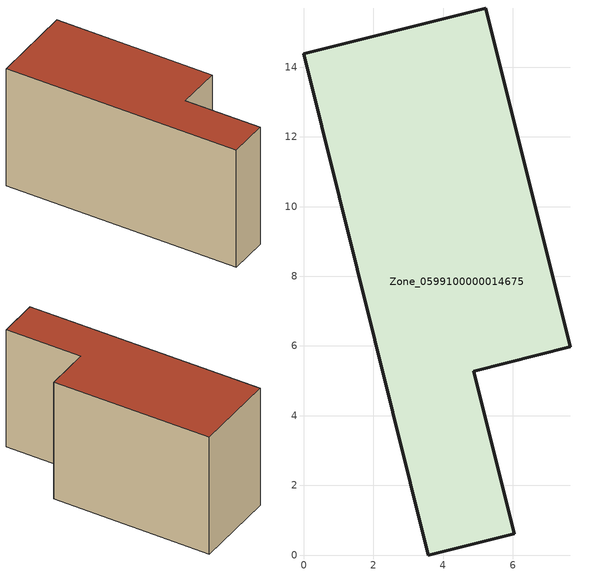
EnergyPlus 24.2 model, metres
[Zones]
Zone_0599100000014675
 floor ground (C_G): 0,14.39 5.23,15.7 7.65,5.97 4.88,5.27 6.04,0.61 3.58,0 z0
 wall outside (C_F): 3.58,0 6.04,0.61 4.88,5.27 7.65,5.97 5.23,15.7 0,14.39 3.58,0 z0:7.92
 roof outside (C_R): 5.23,15.7 0,14.39 3.58,0 6.04,0.61 4.88,5.27 7.65,5.97 z7.92
[BUILDING]
Pand.0599100000014675: North Axis=0; Terrain=City; Loads Convergence Tolerance Value=0.04; Temperature Convergence Tolerance Value=0.4; Solar Distribution=FullExterior; Maximum Number of Warmup Days=25; Minimum Number of Warmup Days=1
[Site:Location]
Rotterdam.The.Hague.AP_ZH_NLD Design_Conditions: Latitude=51.96; Longitude=4.45; Time Zone=1; Elevation=-4.5
[SITE:GROUNDTEMPERATURE:BUILDINGSURFACE]
18, 18, 18, 18, 18, 18, 18, 18, 18, 18, 18, 18
[MATERIAL] Thermal Absorptance=0.9; Solar Absorptance=0.7; Visible Absorptance=0.7
Name | Roughness | Thickness | Conductivity | Density | Specific Heat
G.TC.1975-1991 | MediumSmooth | 0.15 | 0.288461 | 540 | 1210
F.TC.1975-1991 | Rough | 0.3 | 0.230769 | 1920 | 840
R.TC.1975-1991 | MediumRough | 0.2 | 0.153846 | 1500 | 1000
[CONSTRUCTION]
C_G: G.TC.1975-1991
C_F: F.TC.1975-1991
C_R: R.TC.1975-1991
[ZONE]
Zone_0599100000014675: Type=1; Multiplier=1; Ceiling Height=Autocalculate; Volume=Autocalculate; Floor Area=autocalculate; Part of Total Floor Area=Yes
[ZONEINFILTRATION:DESIGNFLOWRATE]
Infil_Zone_0599100000014675: Zone or ZoneList or Space or SpaceList=Zone_0599100000014675; Schedule=AlwaysOn; Design Flow Rate Calculation Method=Flow/Area; Flow Rate per Floor Area=0.003; Constant Term Coefficient=1; Temperature Term Coefficient=0; Velocity Term Coefficient=0; Velocity Squared Term Coefficient=0
[HVACTEMPLATE:ZONE:IDEALLOADSAIRSYSTEM]
Zone_0599100000014675: Maximum Heating Supply Air Temperature=50; Minimum Cooling Supply Air Temperature=13; Maximum Heating Supply Air Humidity Ratio=0.0156; Minimum Cooling Supply Air Humidity Ratio=0.0077; Heating Limit=NoLimit; Cooling Limit=NoLimit; Dehumidification Control Type=ConstantSensibleHeatRatio; Cooling Sensible Heat Ratio=0.7; Dehumidification Setpoint=60; Humidification Control Type=None; Humidification Setpoint=30; Outdoor Air Method=None; Outdoor Air Flow Rate per Person=0.00944; Outdoor Air Flow Rate per Zone Floor Area=0; Outdoor Air Flow Rate per Zone=0; Demand Controlled Ventilation Type=None; Outdoor Air Economizer Type=NoEconomizer; Heat Recovery Type=None; Sensible Heat Recovery Effectiveness=0.7; Latent Heat Recovery Effectiveness=0.65
[ZONECONTROL:THERMOSTAT]
ThermostatControl_Zone_0599100000014675: Zone or ZoneList=Zone_0599100000014675; Control Type Schedule=DualSetpointControlType; Control 1=Thermostat_Zone_0599100000014675; Temperature Difference Between Cutout And Setpoint=0
[THERMOSTATSETPOINT:DUALSETPOINT]
Thermostat_Zone_0599100000014675: Heating Setpoint Temperature Schedule=HeatingSetpoint_Zone_0599100000014675; Cooling Setpoint Temperature Schedule=CoolingSetpoint_Zone_0599100000014675
[SCHEDULE:COMPACT]
HeatingSetpoint_Zone_0599100000014675: Through: 12/31, For: AllDays, Until: 24:00, 21
CoolingSetpoint_Zone_0599100000014675: Through: 12/31, For: AllDays, Until: 24:00, 24
DualSetpointControlType: Through: 12/31, For: AllDays, Until: 24:00, 4
AlwaysOn: Through: 12/31, For: AllDays, Until: 24:00, 1
